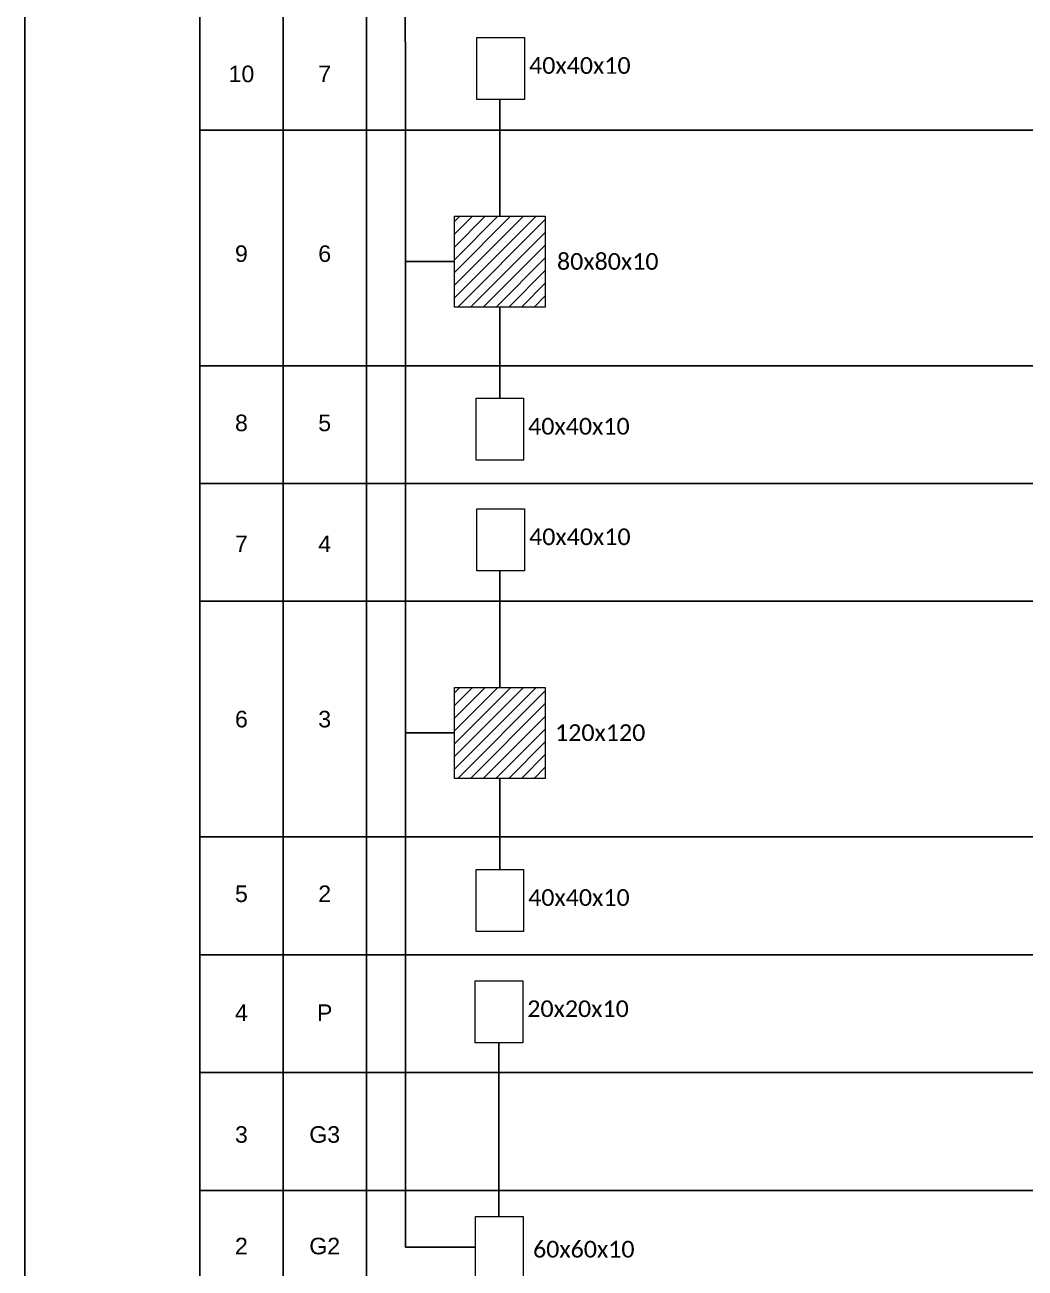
# Model space of a CAD drawing. Header units: inches. Extents: x 3965 to 5714, y 707 to 1301.
# Drawn here: x 4875.1 to 5014.1, y 846.4 to 1019.2 of the extents above; entities that cross this region are included whole.
import ezdxf
from ezdxf.enums import TextEntityAlignment as Align

# ---------------------------------------------------------------- set-up
doc = ezdxf.new("R2010")
doc.units = ezdxf.units.IN
doc.header["$MEASUREMENT"] = 0
doc.styles.add('ARIAL', font='arial.ttf')
doc.styles.add('WMF-Calibri0', font='calibri.ttf')

msp = doc.modelspace()

# ---------------------------------------------------------------- hatches: boundary and pattern name
h = msp.add_hatch()
h.set_pattern_fill('ANSI31', color=1, scale=10, style=0)
h.set_pattern_definition([(45, (3520.1233, 648.4395), (-0.8838835, 0.8838835), [])])
h.paths.add_polyline_path([(4947.44, 992.6), (4934.8, 992.6), (4934.8, 979.96), (4947.44, 979.96)])
h = msp.add_hatch()
h.set_pattern_fill('ANSI31', color=1, scale=10, style=0)
h.set_pattern_definition([(45, (3520.1233, 582.952), (-0.8838835, 0.8838835), [])])
h.paths.add_polyline_path([(4947.44, 927.12), (4934.8, 927.12), (4934.8, 914.47), (4947.44, 914.47)])

# ---------------------------------------------------------------- linework, layer by layer
msp.add_lwpolyline([(4875.12, 706.55), (5713.68, 706.55), (5713.68, 1300.55), (4875.12, 1300.55), (4875.12, 706.55)])
at = {"color": 3}
for points in [[(4928.03, 849.32), (4927.95, 1184.32)], [(4941.12, 992.6), (4941.12, 1008.81)], [(4934.8, 986.28), (4928.02, 986.28)], [(4941.12, 979.96), (4941.12, 967.29)], [(4941.12, 927.12), (4941.12, 943.32)], [(4934.8, 920.79), (4928.02, 920.79)], [(4941.12, 914.47), (4941.12, 901.8)], [(4941, 853.59), (4941, 877.73)], [(4937.76, 849.32), (4928.03, 849.32)]]:
    msp.add_lwpolyline(points, dxfattribs=at)
for points in [[(4899.42, 1020.94), (4910.99, 1020.94), (4910.99, 1004.56), (4899.42, 1004.56)], [(4910.99, 1020.94), (4922.57, 1020.94), (4922.57, 1004.56), (4910.99, 1004.56)], [(4922.57, 1020.94), (5151.59, 1020.94), (5151.59, 1004.56), (4922.57, 1004.56)], [(4899.42, 1004.56), (4910.99, 1004.56), (4910.99, 971.82), (4899.42, 971.82)], [(4910.99, 1004.56), (4922.57, 1004.56), (4922.57, 971.82), (4910.99, 971.82)], [(4922.57, 1004.56), (5151.59, 1004.56), (5151.59, 971.82), (4922.57, 971.82)], [(4899.42, 971.82), (4910.99, 971.82), (4910.99, 955.45), (4899.42, 955.45)], [(4910.99, 971.82), (4922.57, 971.82), (4922.57, 955.45), (4910.99, 955.45)], [(4922.57, 971.82), (5151.59, 971.82), (5151.59, 955.45), (4922.57, 955.45)], [(4899.42, 955.45), (4910.99, 955.45), (4910.99, 939.08), (4899.42, 939.08)], [(4910.99, 955.45), (4922.57, 955.45), (4922.57, 939.08), (4910.99, 939.08)], [(4922.57, 955.45), (5151.59, 955.45), (5151.59, 939.08), (4922.57, 939.08)], [(4899.42, 939.08), (4910.99, 939.08), (4910.99, 906.33), (4899.42, 906.33)], [(4910.99, 939.08), (4922.57, 939.08), (4922.57, 906.33), (4910.99, 906.33)], [(4922.57, 939.08), (5151.59, 939.08), (5151.59, 906.33), (4922.57, 906.33)], [(4899.42, 906.33), (4910.99, 906.33), (4910.99, 889.96), (4899.42, 889.96)], [(4910.99, 906.33), (4922.57, 906.33), (4922.57, 889.96), (4910.99, 889.96)], [(4922.57, 906.33), (5151.59, 906.33), (5151.59, 889.96), (4922.57, 889.96)], [(4899.42, 889.96), (4910.99, 889.96), (4910.99, 873.59), (4899.42, 873.59)], [(4910.99, 889.96), (4922.57, 889.96), (4922.57, 873.59), (4910.99, 873.59)], [(4922.57, 889.96), (5151.59, 889.96), (5151.59, 873.59), (4922.57, 873.59)], [(4899.42, 873.59), (4910.99, 873.59), (4910.99, 857.22), (4899.42, 857.22)], [(4910.99, 873.59), (4922.57, 873.59), (4922.57, 857.22), (4910.99, 857.22)], [(4922.57, 873.59), (5151.59, 873.59), (5151.59, 857.22), (4922.57, 857.22)], [(4899.42, 857.22), (4910.99, 857.22), (4910.99, 840.85), (4899.42, 840.85)], [(4910.99, 857.22), (4922.57, 857.22), (4922.57, 840.85), (4910.99, 840.85)], [(4922.57, 857.22), (5151.59, 857.22), (5151.59, 840.85), (4922.57, 840.85)]]:
    msp.add_lwpolyline(points, close=True)
at = {"color": 0, "lineweight": 0}
for points in [[(4937.94, 1017.43), (4944.56, 1017.43), (4944.56, 1008.81), (4937.94, 1008.81)], [(4937.81, 967.29), (4944.43, 967.29), (4944.43, 958.67), (4937.81, 958.67)], [(4937.94, 951.94), (4944.56, 951.94), (4944.56, 943.32), (4937.94, 943.32)], [(4937.81, 901.8), (4944.43, 901.8), (4944.43, 893.18), (4937.81, 893.18)], [(4937.69, 886.35), (4944.32, 886.35), (4944.32, 877.73), (4937.69, 877.73)], [(4937.76, 853.59), (4944.38, 853.59), (4944.38, 844.97), (4937.76, 844.97)]]:
    msp.add_lwpolyline(points, close=True, dxfattribs=at)
at = {"color": 1, "lineweight": 0}
for points in [[(4934.8, 992.6), (4947.44, 992.6), (4947.44, 979.96), (4934.8, 979.96)], [(4934.8, 927.12), (4947.44, 927.12), (4947.44, 914.47), (4934.8, 914.47)]]:
    msp.add_lwpolyline(points, close=True, dxfattribs=at)

# ---------------------------------------------------------------- texts
at = {"style": 'WMF-Calibri0'}
for s, p in [('40x40x10', (4945.18, 1012.38)), ('80x80x10', (4949.06, 985.15)), ('40x40x10', (4945.05, 962.25)), ('40x40x10', (4945.18, 946.89)), ('120x120', (4948.79, 919.67)), ('40x40x10', (4945.05, 896.76)), ('20x20x10', (4944.93, 881.31)), ('60x60x10', (4945.73, 847.89))]:
    msp.add_text(s, height=2.317, dxfattribs=at).set_placement(p)
at = {"style": 'ARIAL', "flags": 12}
for tag, p in [('10', (4905.21, 1012.37)), ('7', (4916.78, 1012.37)), ('9', (4905.21, 987.39)), ('6', (4916.78, 987.39)), ('8', (4905.21, 963.87)), ('5', (4916.78, 963.87)), ('7', (4905.21, 947.06)), ('4', (4916.78, 947.06)), ('6', (4905.21, 922.71)), ('3', (4916.78, 922.71)), ('5', (4905.21, 898.44)), ('2', (4916.78, 898.44)), ('4', (4905.21, 881.91)), ('P', (4916.78, 881.91)), ('3', (4905.21, 864.99)), ('G3', (4916.78, 864.99)), ('2', (4905.21, 849.49)), ('G2', (4916.78, 849.49))]:
    msp.add_attdef(tag, text='XX', height=2.3, dxfattribs=at).set_placement(p, align=Align.MIDDLE_CENTER)

doc.saveas('drawing.dxf')
